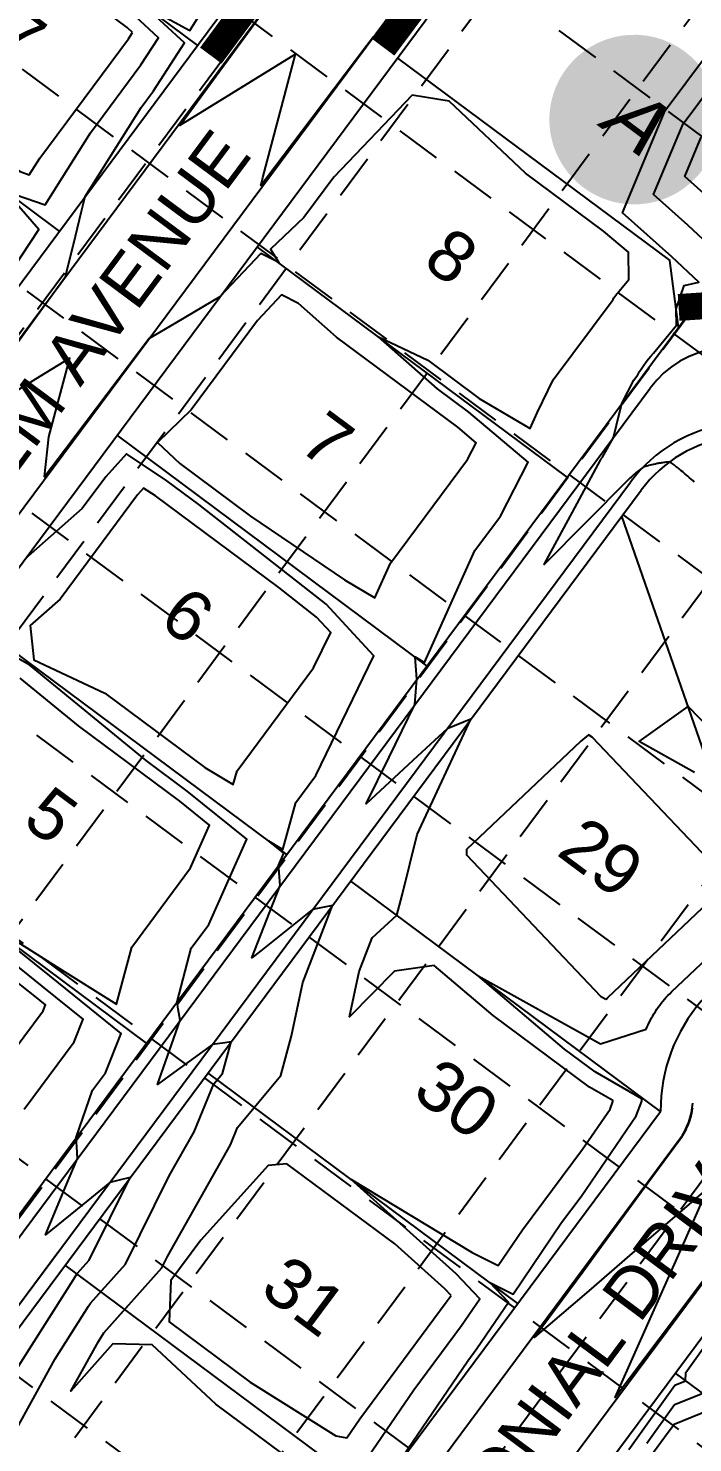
# Model space of a CAD drawing. Header units: feet. Extents: x 2260 to 6199, y 3666 to 7344.
# Drawn here: x 3782.4 to 3980.3, y 5883.8 to 6305 of the extents above; entities that cross this region are included whole.
import ezdxf
from ezdxf.enums import TextEntityAlignment as Align

# ---------------------------------------------------------------- set-up
doc = ezdxf.new("R2010")
doc.units = ezdxf.units.FT
doc.header["$LTSCALE"] = 40
doc.header["$MEASUREMENT"] = 0
doc.linetypes.add('HIDDEN', pattern=[0.375, 0.25, -0.125])
for name, color, linetype in [('ALTURA LOGO', 4, 'CONTINUOUS'), ('EOP-PROP', 4, 'CONTINUOUS'), ('EROSION BLANKETS', 84, 'CONTINUOUS'), ('FLOW-ARROWS', 253, 'CONTINUOUS'), ('GRID', 254, 'HIDDEN'), ('LOT-NOS', 4, 'CONTINUOUS'), ('lots-line', 4, 'CONTINUOUS'), ('PC', 43, 'CONTINUOUS'), ('ST-ROW', 2, 'CONTINUOUS'), ('STREET-NAME', 3, 'CONTINUOUS')]:
    doc.layers.add(name, color=color, linetype=linetype)
doc.styles.add('altura', font='ARIAL.TTF', dxfattribs={"oblique": 15})
doc.styles.get("Standard").update_dxf_attribs({"font": 'ARIAL.TTF'})

msp = doc.modelspace()

# ---------------------------------------------------------------- hatches: boundary and pattern name
at = {"layer": 'ALTURA LOGO'}
h = msp.add_hatch(color=42, dxfattribs=at)
edge = h.paths.add_edge_path()
edge.add_ellipse((3962.84, 6277.81), major_axis=(15.08, 20.26), ratio=1, start_angle=269.9984, end_angle=449.9984)
edge.add_ellipse((3962.84, 6277.81), major_axis=(15.08, 20.26), ratio=1, start_angle=89.9974, end_angle=269.9974)
h.paths.add_polyline_path([(3938.37, 6283.05), (3974.56, 6256.12), (3987.93, 6274.08), (3951.75, 6301.01)], flags=24)

# ---------------------------------------------------------------- linework, layer by layer
at = {"layer": 'EOP-PROP', "color": 7}
for p, q in [((3532.61, 5880.05), (3922.19, 6404.17)), ((3557.48, 5861.54), (3947.07, 6385.68)), ((3721.71, 5867.08), (3967.58, 6197.86)), ((3670.18, 5777.65), (3961.7, 6169.84)), ((3817.4, 5760.3), (3976.35, 5974.15)), ((3842.27, 5741.79), (4008.88, 5965.94)), ((3663.72, 5768.95), (3791.15, 5940.39))]:
    msp.add_line(p, q, dxfattribs=at)
for centre, radius, start, end in [((3991.66, 6179.97), 30, 53.3765, 143.3765), ((3997.01, 6143.59), 44, 53.3765, 143.3765), ((3960.3, 5986.08), 20, 323.3765, 356.7908)]:
    msp.add_arc(centre, radius, start, end, dxfattribs=at)
at = {"layer": 'EROSION BLANKETS', "const_width": 8}
for points in [[(3822.68, 6497.02), (3842.26, 6483.03), (3917.15, 6427.5), (3920.01, 6423.14), (3921.36, 6419.07), (3921.59, 6415.67), (3921.28, 6412.19), (3920.13, 6408.69), (3916.19, 6404.02), (3836.78, 6296.86)], [(3888.24, 6299.25), (3952.84, 6385.69), (3956.5, 6388.09), (3960.99, 6389.35), (3964.54, 6389.58), (3968.22, 6388.74), (3971.27, 6387.33), (3973.4, 6385.81), (4379.05, 6084.31), (4392.82, 6074.72), (4408.69, 6065.45), (4411.34, 6064.09)], [(3976.08, 6221.86), (3990.92, 6222.85), (4004.59, 6212.73), (4023.04, 6199.06), (4312.28, 5984.6), (4335.45, 5969.38), (4378.94, 5945.55), (4411.45, 5932.51), (4447.02, 5920.79), (4482.49, 5912.79), (4519.39, 5907.07), (4547.13, 5905.07), (4592.25, 5905.56), (4612.56, 5907.2), (4624.33, 5910.34), (4625.15, 5910.71), (4625.25, 5910.86)]]:
    msp.add_lwpolyline(points, dxfattribs=at)
at = {"layer": 'FLOW-ARROWS', "color": 7}
for points in [[(3895.49, 6294.61, 0, 1.67, 0), (3899.5, 6291.63, 0, 0, 0), (3903.68, 6288.52, 0, 0, 0)], [(3944.72, 6291.46, 0, 1.67, 0), (3948.33, 6288, 0, 0, 0), (3956.06, 6280.6, 0, 0, 0)], [(3941.99, 6260.66, 0, 1.67, 0), (3937.98, 6263.65, 0, 0, 0), (3926.83, 6271.95, 0, 0, 0)], [(3853.73, 6238.43, 0, 1.67, 0), (3857.74, 6235.45, 0, 0, 0), (3861.92, 6232.34, 0, 0, 0)], [(3900.23, 6204.48, 0, 1.67, 0), (3896.22, 6207.47, 0, 0, 0), (3885.07, 6215.77, 0, 0, 0)], [(3811.97, 6182.25, 0, 1.67, 0), (3815.99, 6179.27, 0, 0, 0), (3820.16, 6176.16, 0, 0, 0)], [(3858.47, 6148.3, 0, 1.67, 0), (3854.46, 6151.29, 0, 0, 0), (3843.31, 6159.59, 0, 0, 0)], [(3963.13, 6154.47, 0, 1.67, 0), (3965.03, 6149.85, 0, 0, 0), (3968.43, 6141.59, 0, 0, 0)], [(3816.71, 6092.12, 0, 1.67, 0), (3812.7, 6095.11, 0, 0, 0), (3801.55, 6103.41, 0, 0, 0)], [(3918.71, 6078.39, 0, 1.67, 0), (3915.06, 6074.97, 0, 0, 0), (3909.95, 6070.19, 0, 0, 0)], [(3905.65, 6057.08, 0, 1.67, 0), (3906.34, 6062.03, 0, 0, 0), (3907.1, 6067.54, 0, 0, 0)], [(3939.25, 6006.75, 0, 1.67, 0), (3935.24, 6009.74, 0, 0, 0), (3924.09, 6018.04, 0, 0, 0)], [(3875.93, 6002.29, 0, 1.67, 0), (3872.28, 5998.87, 0, 0, 0), (3867.18, 5994.09, 0, 0, 0)], [(3860.18, 5981.92, 0, 1.67, 0), (3862.4, 5986.4, 0, 0, 0), (3864.87, 5991.39, 0, 0, 0)], [(3896.75, 5949.57, 0, 1.67, 0), (3892.74, 5952.55, 0, 0, 0), (3881.59, 5960.85, 0, 0, 0)], [(3833.43, 5945.1, 0, 1.67, 0), (3829.78, 5941.69, 0, 0, 0), (3824.67, 5936.9, 0, 0, 0)], [(3817.68, 5924.74, 0, 1.67, 0), (3819.9, 5929.22, 0, 0, 0), (3822.37, 5934.2, 0, 0, 0)], [(3854.24, 5892.38, 0, 1.67, 0), (3850.23, 5895.37, 0, 0, 0), (3839.08, 5903.67, 0, 0, 0)], [(3854.24, 5892.38, 0, 1.67, 0), (3850.23, 5895.37, 0, 0, 0), (3839.08, 5903.67, 0, 0, 0)], [(3790.92, 5887.92, 0, 1.67, 0), (3787.28, 5884.5, 0, 0, 0), (3782.17, 5879.72, 0, 0, 0)], [(3790.92, 5887.92, 0, 1.67, 0), (3787.28, 5884.5, 0, 0, 0), (3782.17, 5879.72, 0, 0, 0)]]:
    msp.add_lwpolyline(points, format="xyseb", dxfattribs=at)
at = {"layer": 'GRID', "linetype": 'HIDDEN', "ltscale": 1.35}
for p, q in [((3208.38, 6847.03), (5810.82, 4917.86)), ((3177.27, 6805.06), (5779.7, 4875.88)), ((4191.13, 6768.93), (3101.95, 5299.63)), ((3146.15, 6763.08), (5748.58, 4833.91)), ((4233.11, 6737.81), (3143.92, 5268.51)), ((3115.04, 6721.11), (5717.47, 4791.93)), ((4275.08, 6706.7), (3185.9, 5237.39)), ((3083.92, 6679.13), (5686.35, 4749.96)), ((4317.06, 6675.58), (3227.87, 5206.28)), ((4359.03, 6644.46), (3269.85, 5175.16)), ((3052.8, 6637.16), (5655.24, 4707.99)), ((4401.01, 6613.35), (3311.82, 5144.05)), ((3021.69, 6595.18), (5624.12, 4666.01)), ((4442.98, 6582.23), (3353.8, 5112.93)), ((2990.57, 6553.21), (5593.01, 4624.04)), ((2959.46, 6511.23), (5561.89, 4582.06))]:
    msp.add_line(p, q, dxfattribs=at)
at = {"layer": 'lots-line', "color": 7}
for p, q in [((3739.67, 6369.14), (3832.84, 6299.89)), ((3699.38, 6313.11), (3791.68, 6244.51)), ((3892.36, 6296.14), (3973.49, 6235.83)), ((3942.89, 6171.36), (3850.6, 6239.96)), ((3976.07, 6215.99), (3973.49, 6235.83)), ((3718.5, 5869.47), (3984.65, 6227.54)), ((3901.13, 6115.18), (3808.84, 6183.78)), ((3673.39, 5775.26), (3964.91, 6167.45)), ((4004.29, 6029.92), (3959.18, 6159.75)), ((3859.37, 6059), (3767.08, 6127.6)), ((3817.62, 6002.82), (3725.32, 6071.42)), ((3970.7, 5982.48), (3878.41, 6051.08)), ((3928.2, 5925.29), (3835.9, 5993.9)), ((3660.67, 5758.14), (3794.36, 5938)), ((3885.7, 5868.11), (3793.4, 5936.71)), ((3885.7, 5868.11), (3793.4, 5936.71)), ((3975.04, 5904.49), (4057.44, 5843.25))]:
    msp.add_line(p, q, dxfattribs=at)
msp.add_arc((3997.01, 6143.59), 40, 53.3765, 143.3765, dxfattribs=at)
at = {"layer": 'PC', "color": 43, "flags": 128}
for points, elevation in [([(3762.54, 6210.26), (3785.59, 6245.03), (3775.62, 6256.44), (3787.47, 6252.43), (3800.95, 6273.87), (3815.98, 6294.09), (3821.21, 6302.19), (3814.32, 6308.5), (3793.39, 6324.06), (3768.23, 6347.07)], 559), ([(3813.45, 6303.73), (3811.86, 6305.19), (3769.99, 6336.31), (3764.18, 6341.62), (3760.81, 6341.69), (3743.05, 6323.25), (3731.12, 6307.2), (3730.71, 6296.59), (3758.23, 6276.14), (3779.98, 6262.3), (3782.72, 6261.38), (3785.83, 6266.33), (3812.24, 6301.86), (3813.45, 6303.73)], 560), ([(3769.17, 6197.69), (3793.53, 6231.08), (3794.23, 6233.92), (3795.77, 6240.22), (3795.88, 6240.64), (3798.31, 6250.57), (3799.36, 6254.85), (3816.07, 6281.42), (3819.71, 6286.32), (3828.98, 6300.65), (3816.79, 6311.82), (3830.49, 6304.31), (3841.97, 6322.56)], 558), ([(3980.72, 6169.87), (3980.26, 6170.3), (3979.8, 6170.73), (3979.32, 6171.16), (3978.83, 6171.59), (3978.34, 6172.02), (3977.82, 6172.45), (3977.3, 6172.89), (3976.83, 6173.25), (3976.79, 6173.31), (3976.73, 6173.35), (3976.68, 6173.39), (3976.62, 6173.44), (3976.57, 6173.48), (3976.51, 6173.52), (3976.46, 6173.57), (3976.4, 6173.61), (3976.35, 6173.65), (3976.29, 6173.7), (3976.24, 6173.74), (3976.18, 6173.78), (3976.13, 6173.83), (3976.07, 6173.87), (3976.02, 6173.91), (3975.96, 6173.96), (3975.91, 6174), (3975.85, 6174.04), (3975.79, 6174.09), (3975.74, 6174.13), (3975.68, 6174.18), (3975.62, 6174.22), (3975.57, 6174.26), (3975.51, 6174.31), (3975.45, 6174.35), (3975.39, 6174.39), (3975.34, 6174.44), (3975.28, 6174.48), (3975.22, 6174.53), (3975.16, 6174.57), (3975.11, 6174.61), (3975.05, 6174.66), (3974.99, 6174.7), (3974.93, 6174.75), (3974.87, 6174.79), (3974.81, 6174.83), (3974.75, 6174.88), (3974.7, 6174.92), (3974.64, 6174.97), (3974.58, 6175.01), (3974.52, 6175.05), (3974.46, 6175.1), (3974.4, 6175.14), (3974.34, 6175.19), (3974.28, 6175.23), (3974.22, 6175.28), (3974.16, 6175.32), (3974.1, 6175.36), (3974.04, 6175.41), (3973.98, 6175.45), (3973.91, 6175.5), (3973.85, 6175.54), (3973.79, 6175.59), (3973.73, 6175.63), (3973.67, 6175.68), (3973.61, 6175.72), (3973.55, 6175.76), (3973.48, 6175.81), (3973.42, 6175.85), (3973.4, 6175.88), (3973.4, 6175.88), (3972.91, 6175.83), (3972.87, 6175.82), (3972.83, 6175.82), (3972.35, 6175.76), (3972.27, 6175.75), (3971.82, 6175.7), (3971.7, 6175.68), (3971.29, 6175.62), (3970.94, 6175.57), (3970.77, 6175.54), (3970.57, 6175.5), (3970.23, 6175.45), (3969.95, 6175.4), (3969.7, 6175.35), (3969.43, 6175.29), (3969.17, 6175.24), (3968.95, 6175.2), (3968.64, 6175.13), (3968.45, 6175.09), (3968.1, 6175.01), (3967.95, 6174.97), (3967.57, 6174.88), (3967.13, 6174.76), (3967.03, 6174.74), (3966.56, 6174.61), (3966.49, 6174.59), (3966.43, 6174.58), (3965.96, 6174.44), (3965.93, 6174.43), (3965.5, 6174.3), (3965.44, 6174.25), (3965.44, 6174.25), (3965.04, 6173.95), (3965.03, 6173.95), (3964.64, 6173.65), (3964.63, 6173.64), (3964.25, 6173.34), (3964.23, 6173.32), (3963.86, 6173.02), (3963.83, 6173), (3963.47, 6172.71), (3963.44, 6172.68), (3963.09, 6172.38), (3963.05, 6172.35), (3962.7, 6172.05), (3962.66, 6172.01), (3962.33, 6171.72), (3962.28, 6171.67), (3961.95, 6171.38), (3961.9, 6171.33), (3961.58, 6171.03), (3961.52, 6170.98), (3961.21, 6170.68), (3961.15, 6170.62), (3960.93, 6170.41), (3936, 6145.33), (3945.15, 6162.23), (3952.84, 6176.42), (3952.88, 6176.5), (3952.92, 6176.58), (3952.97, 6176.65), (3953.01, 6176.72), (3953.05, 6176.79), (3953.09, 6176.86), (3953.13, 6176.92), (3953.17, 6176.98), (3953.21, 6177.04), (3953.25, 6177.1), (3953.29, 6177.16), (3953.33, 6177.21), (3953.37, 6177.26), (3956.66, 6183.18), (3957.56, 6186.79), (3959.19, 6193.29), (3959.19, 6193.29), (3962.76, 6200.25), (3963.86, 6201.73), (3963.88, 6201.76), (3964.47, 6202.76), (3965.1, 6203.75), (3965.75, 6204.7), (3966.43, 6205.63), (3967.12, 6206.52), (3967.84, 6207.38), (3968.57, 6208.21), (3975.42, 6216.61), (3975.35, 6221.48), (3977.7, 6228.36), (3982.13, 6229.41), (3974.06, 6236.97), (3959.35, 6250.04), (3972.1, 6280.49), (4003.12, 6322.23)], 557), ([(3898.19, 6308.47), (3885.15, 6302.37), (3884.24, 6301.18), (3883.21, 6299.82), (3863.84, 6274.25), (3853.03, 6259.96), (3851.65, 6258.14), (3851.92, 6259.16), (3852.28, 6260.52), (3857.85, 6281.49), (3862.03, 6297.25), (3829.67, 6277.32), (3828.47, 6276.59), (3827.57, 6276.03), (3828.92, 6277.88), (3839.48, 6292.36), (3858.39, 6318.27)], 557), ([(3994.15, 6232.05), (3978.82, 6246.4), (3968.63, 6255.45), (3977.46, 6276.53), (3998.94, 6305.43)], 556), ([(3882.26, 5877.61), (3897.2, 5899.58), (3911.43, 5918.73), (3916.86, 5926.65), (3909.82, 5934.08), (3878.44, 5962.28), (3914.55, 5940.46), (3922.38, 5936.58), (3929.61, 5947.21), (3947.43, 5971.18), (3955.64, 5983.16), (3956.46, 5985.37), (3956.48, 5985.69), (3949.53, 5989.72), (3920.87, 6011.02), (3903.32, 6025.92), (3891.47, 6024.18), (3878.08, 6010.59), (3880.95, 6024.14), (3884.78, 6034.13), (3892.13, 6040.88), (3893.79, 6046.81), (3898.22, 6064.87), (3914.2, 6099.23), (3907.13, 6096.43), (3898.29, 6088.22), (3883.02, 6074.04), (3889.84, 6087.97), (3897.5, 6103.59), (3898.15, 6111.16), (3898.15, 6111.16), (3898.15, 6111.17), (3897.62, 6117.79), (3900.4, 6116.14), (3915.42, 6149.44), (3923.07, 6159.73), (3931.28, 6175.74), (3913.64, 6190.68), (3904.28, 6197.64), (3886.71, 6213.12), (3901.38, 6206.18), (3916.7, 6194.79), (3931.83, 6185.81), (3933.93, 6190.48), (3937.24, 6197.27), (3938.76, 6200.26), (3956.28, 6223.82), (3956.29, 6223.84), (3956.54, 6224.26), (3956.81, 6224.69), (3957.09, 6225.1), (3957.38, 6225.49), (3957.68, 6225.88), (3957.99, 6226.24), (3958.3, 6226.6), (3961.23, 6230.2), (3961.13, 6238.29), (3953.68, 6244.54), (3930.43, 6261.82), (3907.7, 6283.27), (3896.7, 6285.08), (3873.43, 6260.64), (3864.5, 6248.63), (3854.57, 6239.26), (3856.98, 6235.22), (3851.63, 6237.92), (3839.49, 6225.02), (3826.51, 6217.37), (3821.46, 6214.38), (3818.41, 6212.59), (3793.46, 6179.64), (3787.23, 6171.47), (3788.54, 6183.3), (3794.76, 6206.75), (3785.89, 6201.29), (3774.1, 6194.03)], 558), ([(3983.58, 6255.83), (3977.92, 6260.86), (3982.82, 6272.57)], 555), ([(3820.89, 6181.64), (3827.5, 6175.36), (3848.57, 6159.7), (3876.57, 6140.8), (3885.65, 6135.41), (3890.31, 6145.75), (3913.25, 6176.61), (3915.8, 6181.58), (3910.33, 6186.22), (3874.21, 6213.06), (3862.92, 6223.01), (3857.87, 6225.57), (3850.69, 6217.93), (3830.97, 6191.41), (3820.89, 6181.64)], 559), ([(3865.74, 5874.79), (3838.22, 5895.24), (3819.32, 5912.91), (3807.56, 5913.27), (3795.14, 5899.15), (3803.29, 5913.97), (3804.89, 5916.48), (3804.99, 5916.64), (3822.17, 5935.87), (3823.87, 5939.29), (3842.63, 5972.53), (3844.72, 5977.62), (3857.61, 5993.17), (3860.84, 6005.01), (3864.19, 6020.86), (3872.98, 6043.77), (3871.47, 6043.46), (3867.1, 6042.57), (3851.62, 6030.32), (3848.95, 6028.21), (3854.36, 6041.87), (3857.47, 6049.73), (3857, 6054.9), (3856.93, 6055.7), (3858.53, 6059.32), (3853.96, 6063.03), (3858.24, 6060.47), (3862.09, 6074.42), (3868.07, 6082.46), (3885.31, 6118.13), (3871.17, 6133.54), (3833.23, 6163.19), (3823.71, 6170.26), (3811.63, 6178.25), (3805.48, 6171.43), (3798.51, 6162.04), (3781.48, 6146.97)], 559), ([(3834.97, 6084.84), (3843.46, 6079.79), (3844.6, 6083.91), (3867.37, 6114.55), (3872.47, 6125.1), (3868.29, 6129.66), (3857.07, 6138.43), (3820.34, 6165.73), (3816.77, 6168.09), (3814.95, 6166.07), (3791.88, 6135.04), (3782.98, 6127.16), (3784.08, 6116.95), (3805.2, 6106.96), (3834.97, 6084.84)], 560), ([(3776.83, 5884.04), (3790.45, 5908.81), (3800.37, 5924.44), (3800.98, 5925.4), (3811.35, 5937), (3824.39, 5963.24), (3831.79, 5976.35), (3837.66, 5990.66), (3840.22, 5993.75), (3842.79, 6003.15), (3840.97, 6002.92), (3837.27, 6002.43), (3824.66, 5993.22), (3820.9, 5990.47), (3825.07, 6002.31), (3827.63, 6009.59), (3827.09, 6012.93), (3826.74, 6015.09), (3830.97, 6031.05), (3836.19, 6038.07), (3847.46, 6063.5), (3829.77, 6077.84), (3817.55, 6086.92), (3782.9, 6115.36), (3769.48, 6122.85)], 560), ([(3777.61, 5903.64), (3795.86, 5932.39), (3796.98, 5934.16), (3800.53, 5938.13), (3812.77, 5962.77), (3809.45, 5961.97), (3806.7, 5961.31), (3800.19, 5955.98), (3787.59, 5945.66), (3793.84, 5960.7), (3797.07, 5968.47), (3796.87, 5971.94), (3796.72, 5974.7), (3801.58, 5988.81), (3805.43, 5993.99), (3810.05, 6005.67), (3788.85, 6022.79), (3765.45, 6041.59), (3790.9, 6025.55), (3808.73, 6014.43), (3813.23, 6031.39), (3830.75, 6054.96), (3836.39, 6067.67), (3827.55, 6074.85), (3797.36, 6097.28), (3780.03, 6111.5)], 561), ([(3980.81, 6083.4), (3964.28, 6092.65), (3978.89, 6103.02), (3991.7, 6089.8)], 557), ([(3990.61, 6051.47), (3950.37, 6093.95), (3949.28, 6094.56), (3946.99, 6092.75), (3912.87, 6060.43), (3912.94, 6058.89), (3952.82, 6016.78), (3954.37, 6015.92)], 558), ([(3736.42, 6052.83), (3733.92, 6054.41), (3730.85, 6051.83), (3711.97, 6031.66), (3703.02, 6019.62), (3692.73, 6013.62), (3702.6, 6007.32), (3726.67, 5989.43), (3752.19, 5973.46), (3758.54, 5970.78), (3760.86, 5977.52), (3786.82, 6012.44), (3787.51, 6014.18), (3784.35, 6016.73), (3776.36, 6023.15), (3736.42, 6052.83)], 563), ([(3954.37, 6015.92), (3954.77, 6016.05), (3954.78, 6016.07), (3954.78, 6016.09), (3954.79, 6016.11), (3954.8, 6016.13), (3954.81, 6016.15), (3954.82, 6016.17), (3954.83, 6016.18), (3954.85, 6016.2), (3954.86, 6016.22), (3954.87, 6016.24), (3954.88, 6016.26), (3954.9, 6016.27), (3954.91, 6016.29), (3954.93, 6016.31), (3954.94, 6016.32), (3954.95, 6016.34), (3954.97, 6016.36), (3954.99, 6016.37), (3990.64, 6050.14)], 558), ([(3781.22, 5983.17), (3796.12, 6003.22), (3798.78, 6009.93), (3786.6, 6019.76), (3755.78, 6044.53)], 562), ([(3889.28, 5872.92), (3913.28, 5908.23), (3915.96, 5911.85), (3925.41, 5925.63), (3919.84, 5931.51), (3926.77, 5928.07), (3941.24, 5949.34), (3947.03, 5957.14), (3963.47, 5981.11), (3965.09, 5985.53), (3965.13, 5986.17), (3951.24, 5994.22), (3942.08, 6001.04), (3916.37, 6022.86), (3952.79, 6002.6), (3966.43, 6006.91), (3966.71, 6007.6), (3967.01, 6008.29), (3967.33, 6008.98), (3967.66, 6009.65), (3968.01, 6010.32), (3968.38, 6010.97), (3968.76, 6011.62), (3969.16, 6012.26), (3969.57, 6012.89), (3970, 6013.51), (3970.44, 6014.12), (3970.9, 6014.71), (3971.38, 6015.3), (3971.86, 6015.87), (3972.37, 6016.43), (3972.88, 6016.98), (3973.41, 6017.51), (3973.95, 6018.03), (3988.13, 6031.46)], 557), ([(3991.79, 5943.31), (3979.09, 5926.4), (3957.17, 5897.22), (3972.36, 5931.41), (3976.81, 5941.44), (3984.91, 5959.68), (3961.46, 5939.51), (3949.3, 5929.05), (3933.09, 5915.11), (3947.51, 5934.72), (3954.72, 5944.52), (3967.25, 5961.55), (3976.46, 5974.07), (3976.75, 5974.48), (3976.86, 5974.63), (3977.2, 5975.14), (3977.33, 5975.34), (3977.65, 5975.87), (3977.77, 5976.07), (3978.06, 5976.61), (3978.18, 5976.81), (3978.45, 5977.36), (3978.55, 5977.57), (3978.65, 5977.79), (3978.9, 5978.35), (3979.12, 5978.92), (3979.2, 5979.14), (3979.4, 5979.72), (3979.48, 5979.95), (3979.55, 5980.18), (3979.72, 5980.76), (3979.78, 5980.99), (3979.93, 5981.59), (3979.98, 5981.82), (3980.1, 5982.42), (3980.14, 5982.66), (3980.24, 5983.26), (3980.27, 5983.5)], 556), ([(3908.31, 5927.67), (3906.48, 5929.6), (3891.54, 5943.03), (3859.44, 5966.89), (3853.85, 5966.38), (3833.81, 5944.14), (3824.86, 5932.1), (3824.41, 5919.76), (3848.49, 5901.87), (3873.97, 5885.86), (3877.24, 5885.23), (3881.12, 5890.93), (3906.9, 5925.62), (3908.31, 5927.67)], 559), ([(3777.61, 5903.64), (3795.86, 5932.39), (3796.98, 5934.16), (3797.99, 5935.29)], 561), ([(3776.83, 5884.04), (3790.45, 5908.81), (3800.37, 5924.44), (3800.98, 5925.4), (3805.1, 5930)], 560), ([(3762.37, 5788.65), (3787.71, 5769.81), (3794.74, 5765.28), (3804.48, 5779.7), (3823.04, 5804.67), (3828.5, 5812.68), (3824.41, 5819.18), (3805.14, 5833.5), (3778.99, 5858.65), (3808.34, 5842.26), (3829.74, 5826.35), (3836.22, 5824.44), (3840.35, 5830.5), (3861.16, 5858.5), (3869.12, 5870.09), (3865.74, 5874.79), (3838.22, 5895.24), (3819.32, 5912.91), (3807.56, 5913.27), (3795.14, 5899.15), (3803.29, 5913.97), (3804.89, 5916.48), (3804.99, 5916.64), (3812.2, 5924.71)], 559), ([(3961.23, 5881.81), (3974.96, 5900.92), (3978.12, 5902.2), (3978.23, 5904.68), (3987.37, 5917.51)], 556), ([(3948.84, 5854.12), (3971.89, 5885.44), (3974.7, 5889.35), (3988.1, 5894.79), (3988.56, 5905.27), (3988.92, 5905.77), (3990.14, 5906.94), (3989.42, 5905.09), (3992.94, 5895.05), (4020.72, 5876.54)], 554), ([(3966.56, 5883.63), (3974.83, 5895.14), (3983.11, 5898.5)], 555)]:
    msp.add_lwpolyline(points, dxfattribs=dict(at, elevation=elevation))
at = {"layer": 'ST-ROW', "color": 7}
for p, q in [((3524.99, 5885.73), (3920.83, 6418.27)), ((3565.1, 5855.87), (3960.96, 6388.44)), ((3809.78, 5765.98), (3970.7, 5982.48)), ((3849.89, 5736.12), (4022.76, 5968.7))]:
    msp.add_line(p, q, dxfattribs=at)
msp.add_arc((4020.7, 5982.69), 50, 16.5066, 180.2464, dxfattribs=at)

# ---------------------------------------------------------------- texts
at = {"layer": 'ALTURA LOGO', "color": 164, "style": 'altura', "oblique": 15, "width": 1.035276}
msp.add_text('A', height=16.58, rotation=323.3354, dxfattribs=at).set_placement((3957.91, 6271.59), align=Align.CENTER)
at = {"layer": 'LOT-NOS', "color": 7}
for s, p in [('17', (3775.16, 6306.36)), ('8', (3908.5, 6237.17)), ('7', (3871.49, 6182.42)), ('6', (3829.95, 6130.22)), ('5', (3789.35, 6070.66)), ('29', (3953.13, 6058.17)), ('30', (3910.09, 5986.27)), ('31', (3864.72, 5927.57))]:
    msp.add_text(s, height=15, rotation=323.3354, dxfattribs=at).set_placement(p, align=Align.MIDDLE_CENTER)
at = {"layer": 'STREET-NAME', "color": 7}
for s, p in [('ANTHEM AVENUE', (3741.64, 6122.24)), ('COLONIAL DRIVE', (3897.71, 5829.28))]:
    msp.add_text(s, height=15, rotation=53.3765, dxfattribs=at).set_placement(p)

doc.saveas('drawing.dxf')
